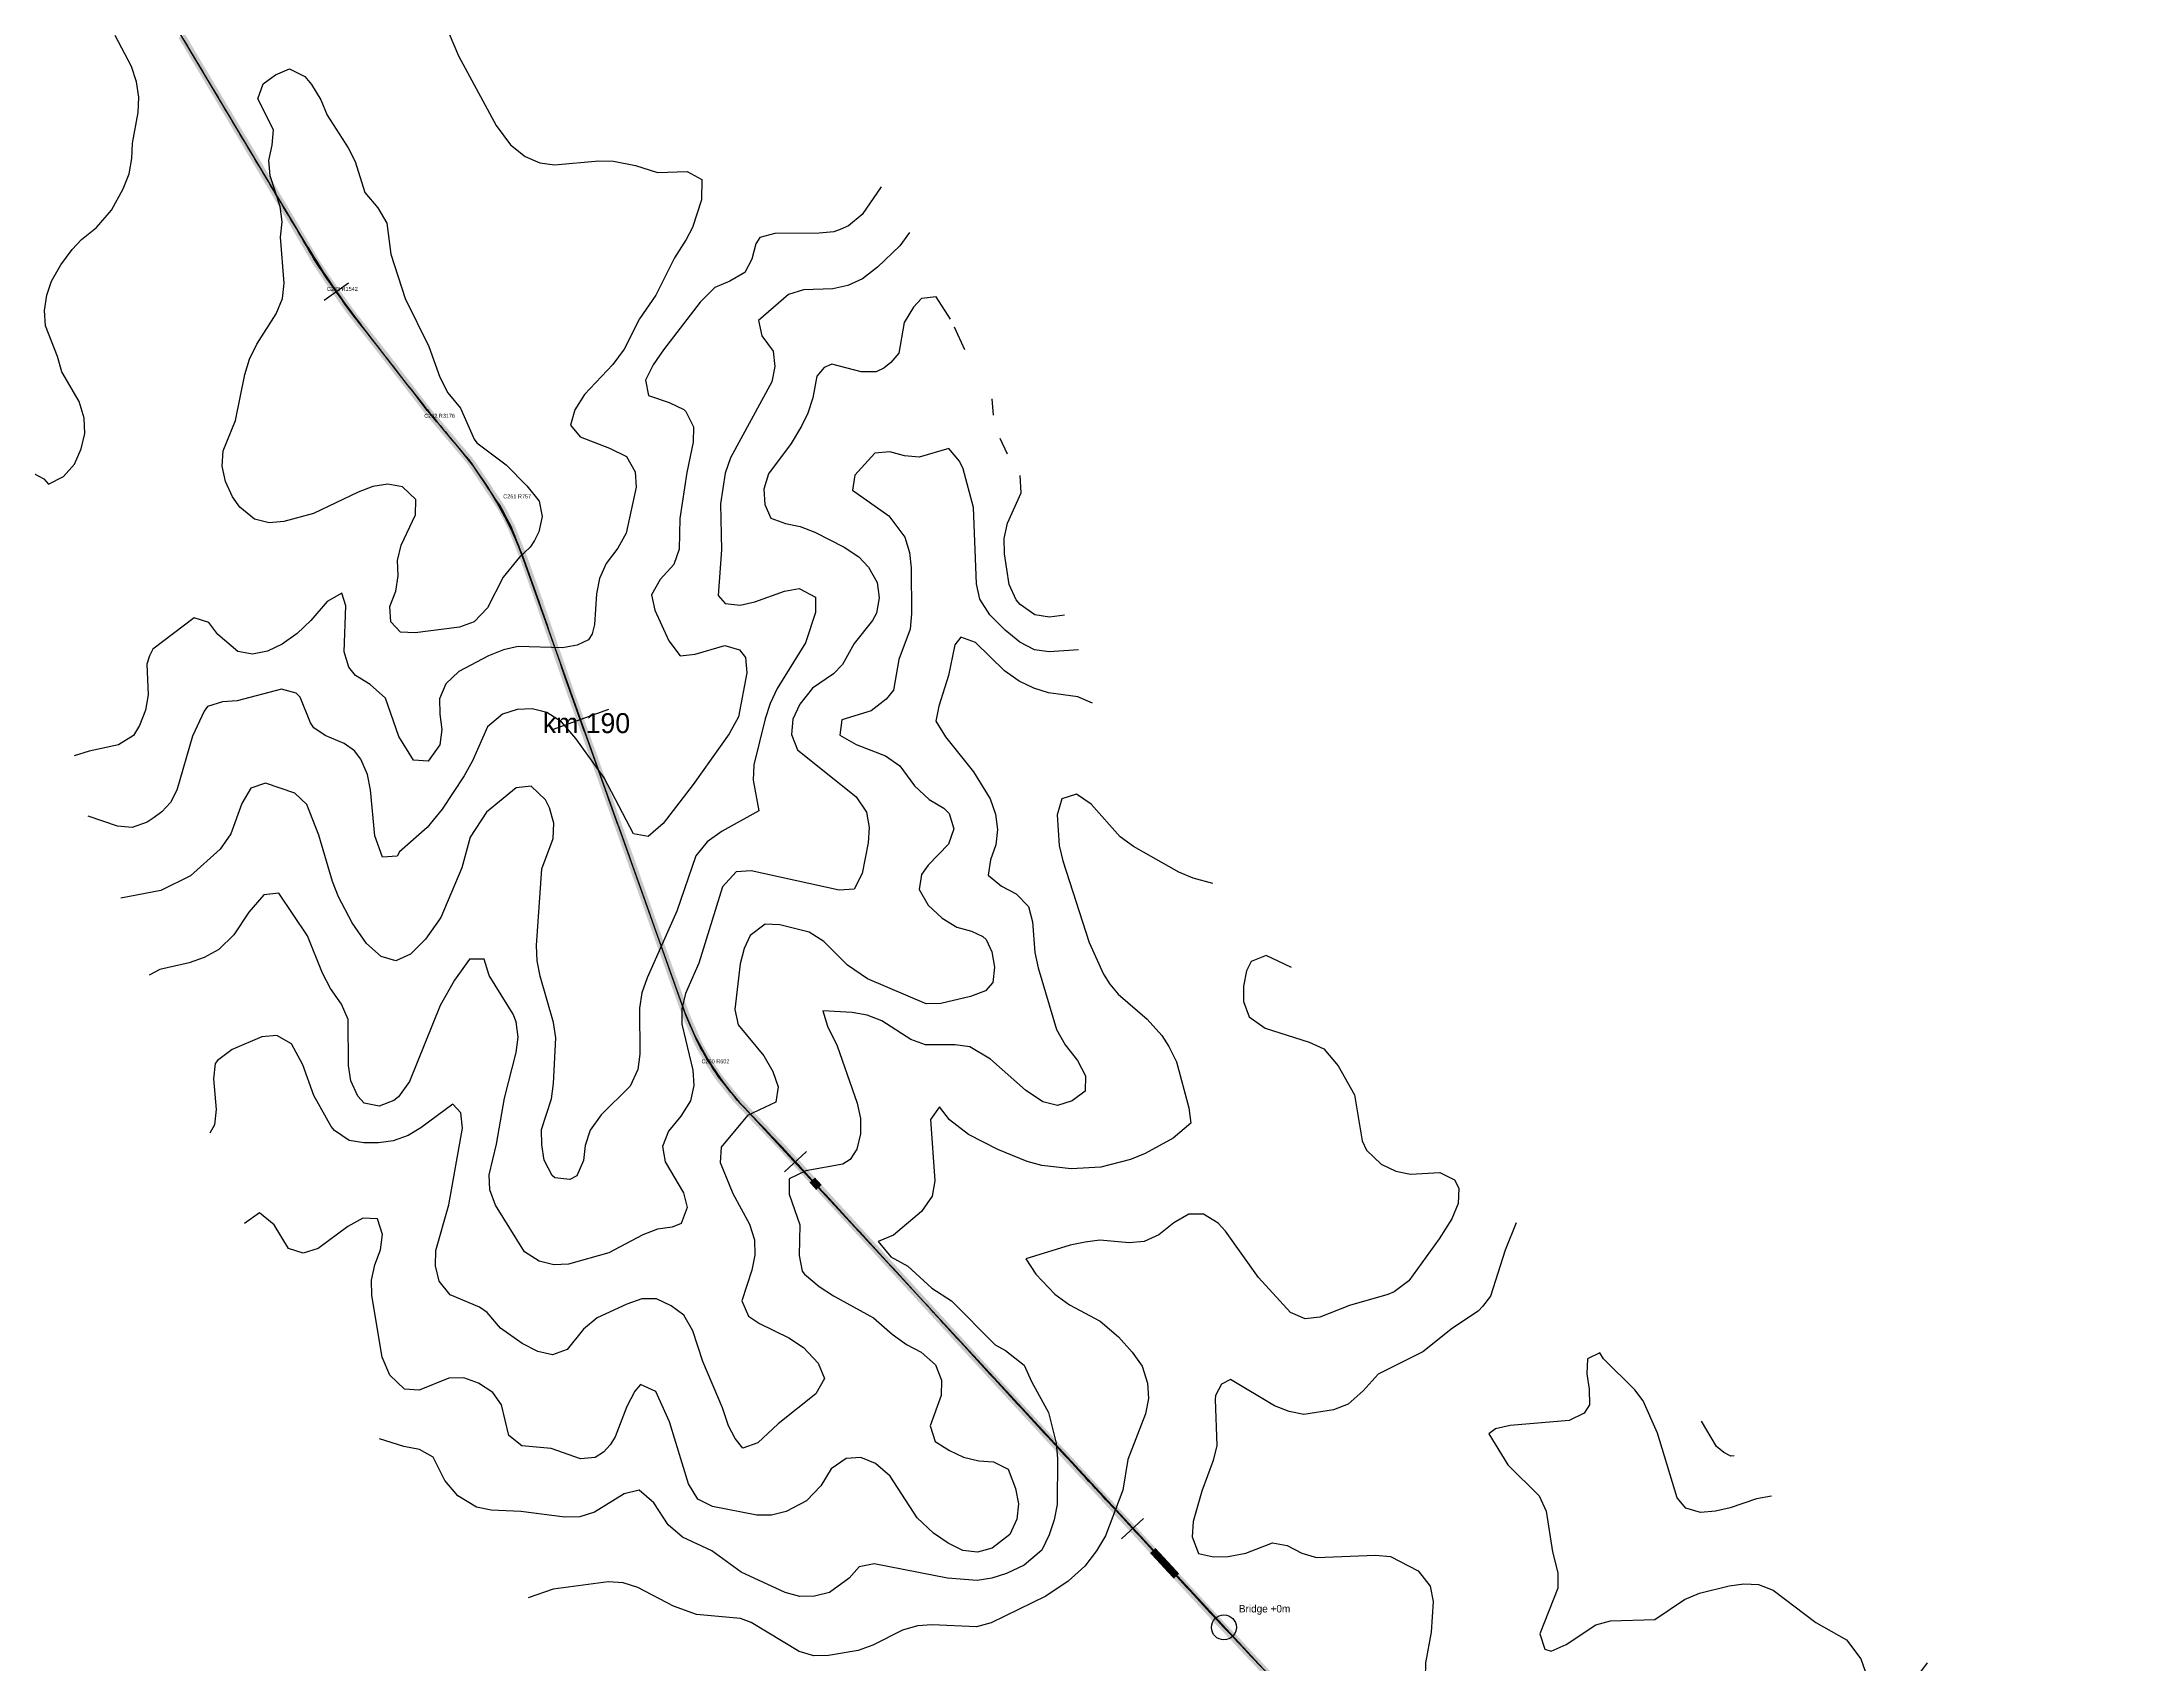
# Model space of a CAD drawing. Header units: metres. Extents: x 697254 to 930473, y 8023396 to 8227001.
# Drawn here: x 793376 to 797585, y 8126539 to 8129796 of the extents above; entities that cross this region are included whole.
import ezdxf

# ---------------------------------------------------------------- set-up
doc = ezdxf.new("R2010")
doc.units = ezdxf.units.M
for name, color, linetype in [('ALIGNMENT_FITTED', 4, 'Continuous'), ('CENTRELINE', 7, 'Continuous'), ('CHAINAGE', 7, 'Continuous'), ('CONTOUR_10M', 33, 'Continuous'), ('CONTOUR_INDEX_50M', 34, 'Continuous'), ('CURVE_LABELS', 4, 'Continuous'), ('GRADE_0-4', 3, 'Continuous'), ('GRADE_4-6', 2, 'Continuous'), ('GRADE_6-8', 30, 'Continuous'), ('PROFILE_FLAGS', 6, 'Continuous')]:
    doc.layers.add(name, color=color, linetype=linetype)

msp = doc.modelspace()

# ---------------------------------------------------------------- linework, layer by layer
at = {"layer": 'ALIGNMENT_FITTED'}
for p, q in [((793910.2, 8129383.8), (793099.8, 8130740)), ((794115.3, 8129101.3), (794016.6, 8129228.2)), ((794211.5, 8128983.3), (794196.8, 8129000.7)), ((794661.6, 8127862.6), (794346.7, 8128748.2)), ((797585.4, 8124629.9), (794786.8, 8127655.5))]:
    msp.add_line(p, q, dxfattribs=at)
for centre, radius, start, end in [((795234.2, 8130175), 1542.4, -149.1396, -142.1347), ((796622.9, 8131050.9), 3176.4, -142.1347, -139.8001), ((793633, 8128494.4), 757.5, 19.5762, 40.1999), ((795228.7, 8128064.2), 601.9, -160.4238, -137.2332)]:
    msp.add_arc(centre, radius, start, end, dxfattribs=at)
at = {"layer": 'CENTRELINE'}
msp.add_polyline3d([(795825.2, 8126532.1, 1204.1), (795818.4, 8126539.4, 1203.1), (795811.5, 8126546.7, 1202.3), (795804.7, 8126554, 1202.4), (795797.8, 8126561.3, 1202.1), (795791, 8126568.6, 1201.3), (795784.1, 8126575.9, 1200.3), (795777.3, 8126583.2, 1200), (795770.5, 8126590.5, 1199.7), (795763.6, 8126597.8, 1199.3), (795756.7, 8126605, 1199), (795749.8, 8126612.3, 1198.7), (795742.9, 8126619.5, 1198.4), (795736, 8126626.8, 1198), (795729.2, 8126634.1, 1197.7), (795722.4, 8126641.5, 1197.4), (795715.6, 8126648.8, 1198.6), (795708.8, 8126656.2, 1199.2), (795702, 8126663.5, 1199.3), (795695.3, 8126670.9, 1199.1), (795688.5, 8126678.3, 1200.3), (795681.7, 8126685.6, 1200.8), (795674.9, 8126693, 1200.5), (795668.1, 8126700.3, 1199.5), (795661.3, 8126707.7, 1200.3), (795654.5, 8126715, 1200.9), (795647.8, 8126722.4, 1201.3), (795641, 8126729.7, 1201.5), (795634.2, 8126737.1, 1202.2), (795627.4, 8126744.4, 1203), (795620.6, 8126751.8, 1203.6), (795613.8, 8126759.1, 1203.9), (795607, 8126766.5, 1204.3), (795600.2, 8126773.8, 1204.9), (795593.5, 8126781.2, 1205.4), (795586.7, 8126788.6, 1205.8), (795579.9, 8126795.9, 1206), (795573.1, 8126803.3, 1206.7), (795566.3, 8126810.6, 1207.2), (795559.5, 8126818, 1207.5), (795552.7, 8126825.3, 1207.6), (795545.9, 8126832.7, 1208.3), (795539.2, 8126840, 1209), (795532.4, 8126847.4, 1209.6), (795525.6, 8126854.7, 1209.9), (795518.8, 8126862.1, 1210.7), (795512, 8126869.4, 1211.7), (795505.2, 8126876.8, 1212.2), (795498.4, 8126884.1, 1212.3), (795491.6, 8126891.5, 1212.3), (795484.9, 8126898.9, 1213), (795478.1, 8126906.2, 1213.8), (795471.3, 8126913.6, 1214.5), (795464.5, 8126920.9, 1215.3), (795457.7, 8126928.3, 1215.9), (795450.9, 8126935.6, 1216.4), (795444.1, 8126943, 1216.8), (795437.4, 8126950.3, 1217.2), (795430.6, 8126957.7, 1218.1), (795423.8, 8126965, 1218.9), (795417, 8126972.4, 1219.5), (795410.2, 8126979.7, 1220), (795403.4, 8126987.1, 1220.4), (795396.6, 8126994.4, 1220.8), (795389.8, 8127001.8, 1221.1), (795383.1, 8127009.2, 1221.1), (795376.3, 8127016.5, 1221.4), (795369.5, 8127023.9, 1222.1), (795362.7, 8127031.2, 1222.6), (795355.9, 8127038.6, 1222.7), (795349.1, 8127045.9, 1222.6), (795342.3, 8127053.3, 1222.5), (795335.5, 8127060.6, 1222.3), (795328.8, 8127068, 1221.9), (795322, 8127075.3, 1221.3), (795315.2, 8127082.7, 1221.7), (795308.4, 8127090, 1222.5), (795301.6, 8127097.4, 1223), (795294.8, 8127104.7, 1223.4), (795288.1, 8127112.1, 1223.3), (795281.3, 8127119.5, 1223), (795274.5, 8127126.9, 1222.8), (795267.8, 8127134.3, 1222.8), (795261, 8127141.6, 1222.9), (795254.3, 8127149, 1223.2), (795247.5, 8127156.4, 1223.4), (795240.7, 8127163.8, 1223.4), (795234, 8127171.1, 1223.3), (795227.2, 8127178.5, 1223.4), (795220.5, 8127185.9, 1223.6), (795213.7, 8127193.3, 1223.5), (795206.9, 8127200.7, 1223.1), (795200.2, 8127208, 1223.6), (795193.4, 8127215.4, 1224.1), (795186.7, 8127222.8, 1224.1), (795179.9, 8127230.2, 1223.6), (795173.1, 8127237.5, 1223.2), (795166.4, 8127244.9, 1223.1), (795159.6, 8127252.3, 1222.8), (795152.9, 8127259.7, 1222.2), (795146.1, 8127267.1, 1221.4), (795139.3, 8127274.4, 1221), (795132.6, 8127281.8, 1220.9), (795125.8, 8127289.2, 1220.7), (795119.1, 8127296.6, 1220.7), (795112.3, 8127304, 1220.8), (795105.5, 8127311.3, 1220.9), (795098.8, 8127318.7, 1220.7), (795092, 8127326.1, 1220.3), (795085.3, 8127333.5, 1220.2), (795078.5, 8127340.8, 1220.2), (795071.7, 8127348.2, 1219.9), (795065, 8127355.6, 1219.2), (795058.2, 8127363, 1218.6), (795051.5, 8127370.4, 1218.5), (795044.7, 8127377.7, 1218.6), (795037.9, 8127385.1, 1218.6), (795031.2, 8127392.5, 1219.2), (795024.4, 8127399.9, 1219.7), (795017.7, 8127407.2, 1220.2), (795010.9, 8127414.6, 1220.5), (795004.1, 8127422, 1221), (794997.4, 8127429.4, 1221.8), (794990.6, 8127436.8, 1222.7), (794983.9, 8127444.1, 1223.3), (794977.1, 8127451.5, 1223.7), (794970.3, 8127458.9, 1224.2), (794963.6, 8127466.3, 1225), (794956.8, 8127473.7, 1225.6), (794950.1, 8127481, 1226), (794943.3, 8127488.4, 1226.5), (794936.5, 8127495.8, 1226.9), (794929.8, 8127503.2, 1227.3), (794923, 8127510.5, 1227.8), (794916.3, 8127517.9, 1228.3), (794909.5, 8127525.3, 1228.9), (794902.7, 8127532.7, 1229.7), (794896, 8127540.1, 1230.3), (794889.2, 8127547.4, 1231.1), (794882.5, 8127554.8, 1231.7), (794875.7, 8127562.2, 1232.4), (794868.9, 8127569.6, 1233.2), (794862.2, 8127576.9, 1234), (794855.3, 8127584.2, 1234.5), (794848.4, 8127591.5, 1234.9), (794841.5, 8127598.7, 1235.4), (794834.6, 8127605.9, 1236), (794827.7, 8127613.2, 1236.7), (794820.8, 8127620.4, 1237.1), (794813.8, 8127627.6, 1237.7), (794806.9, 8127634.9, 1238.2), (794800, 8127642.1, 1238.8), (794793.1, 8127649.4, 1239.4), (794786.2, 8127656.6, 1240.3), (794779.3, 8127663.8, 1240.9), (794772.4, 8127671.1, 1241.4), (794766, 8127678.8, 1241.9), (794759.8, 8127686.6, 1242.7), (794753.5, 8127694.4, 1243.4), (794747.3, 8127702.2, 1244), (794741.1, 8127710.1, 1244.6), (794734.8, 8127717.9, 1244.8), (794729.2, 8127726.2, 1245.2), (794723.8, 8127734.6, 1245.7), (794718.5, 8127743.1, 1246.2), (794713.1, 8127751.5, 1246.5), (794708.1, 8127760.2, 1246.6), (794703.1, 8127768.8, 1246.8), (794698.1, 8127777.5, 1247.1), (794693.5, 8127786.4, 1247.3), (794689.5, 8127795.6, 1247.4), (794685.5, 8127804.7, 1247.6), (794681.5, 8127813.9, 1248), (794677.5, 8127823.1, 1248.4), (794673.5, 8127832.2, 1248.5), (794669.6, 8127841.5, 1248.8), (794666.2, 8127850.9, 1249.1), (794662.8, 8127860.3, 1249.7), (794659.4, 8127869.7, 1250.3), (794656.1, 8127879.1, 1250.9), (794652.7, 8127888.5, 1251.7), (794649.3, 8127898, 1252.5), (794645.9, 8127907.4, 1253.1), (794642.5, 8127916.8, 1253.8), (794639.2, 8127926.2, 1254.9), (794635.8, 8127935.6, 1255.8), (794632.4, 8127945.1, 1256.7), (794629, 8127954.5, 1257.4), (794625.6, 8127963.9, 1258.1), (794622.3, 8127973.3, 1258.8), (794618.9, 8127982.8, 1259.7), (794615.6, 8127992.2, 1260.9), (794612.3, 8128001.6, 1261.9), (794608.9, 8128011, 1262.7), (794605.6, 8128020.5, 1263.3), (794602.2, 8128029.9, 1263.8), (794598.9, 8128039.3, 1264.2), (794595.5, 8128048.8, 1264.8), (794592.2, 8128058.2, 1265.3), (794588.9, 8128067.6, 1266), (794585.5, 8128077.1, 1266.6), (794582.2, 8128086.5, 1267.1), (794578.8, 8128095.9, 1267.5), (794575.5, 8128105.4, 1267.8), (794572.1, 8128114.8, 1268), (794568.8, 8128124.2, 1268.2), (794565.4, 8128133.7, 1268.3), (794562.1, 8128143.1, 1268.6), (794558.8, 8128152.5, 1268.9), (794555.4, 8128161.9, 1269.2), (794552, 8128171.4, 1269.3), (794548.6, 8128180.8, 1269.4), (794545.2, 8128190.2, 1269.4), (794541.9, 8128199.6, 1269.3), (794538.5, 8128209, 1269.2), (794535.1, 8128218.4, 1268.9), (794531.7, 8128227.9, 1268.7), (794528.3, 8128237.3, 1268.7), (794524.9, 8128246.7, 1268.6), (794521.6, 8128256.1, 1268.4), (794518.2, 8128265.5, 1268.6), (794514.8, 8128275, 1268.6), (794511.4, 8128284.4, 1268.5), (794508, 8128293.8, 1268.4), (794504.7, 8128303.2, 1268.5), (794501.3, 8128312.6, 1268.8), (794497.9, 8128322, 1269.2), (794494.5, 8128331.5, 1269.7), (794491.1, 8128340.9, 1270.2), (794487.8, 8128350.3, 1270.8), (794484.4, 8128359.7, 1270.9), (794481, 8128369.1, 1270.9), (794477.6, 8128378.6, 1270.6), (794474.2, 8128388, 1271), (794470.9, 8128397.4, 1271.6), (794467.5, 8128406.8, 1272.1), (794464.1, 8128416.2, 1272.3), (794460.7, 8128425.7, 1272.1), (794457.3, 8128435.1, 1272), (794454, 8128444.5, 1271.9), (794450.6, 8128453.9, 1272.1), (794447.2, 8128463.3, 1272.6), (794443.8, 8128472.7, 1273.2), (794440.4, 8128482.2, 1273.5), (794437.1, 8128491.6, 1273.9), (794433.7, 8128501, 1274.4), (794430.4, 8128510.4, 1275), (794427.1, 8128519.9, 1275.6), (794423.9, 8128529.4, 1276.2), (794420.6, 8128538.8, 1276.8), (794417.3, 8128548.3, 1277.8), (794414.1, 8128557.8, 1278.6), (794410.8, 8128567.2, 1279.4), (794407.6, 8128576.7, 1280), (794404.3, 8128586.1, 1280.5), (794401, 8128595.6, 1280.9), (794397.8, 8128605.1, 1281.6), (794394.5, 8128614.5, 1282.4), (794391.3, 8128624, 1283.3), (794388, 8128633.4, 1283.7), (794384.7, 8128642.9, 1284), (794381.5, 8128652.4, 1284.2), (794378.2, 8128661.8, 1284.6), (794375, 8128671.3, 1285), (794371.7, 8128680.7, 1285.5), (794368.4, 8128690.2, 1286), (794365, 8128699.6, 1286.3), (794361.6, 8128709, 1286.8), (794358.3, 8128718.5, 1287.2), (794354.9, 8128727.9, 1287.8), (794351.6, 8128737.3, 1288.4), (794348.2, 8128746.7, 1288.9), (794344.9, 8128756.2, 1289.4), (794341.3, 8128765.5, 1290), (794337.6, 8128774.8, 1290.7), (794333.9, 8128784.1, 1291.2), (794330.1, 8128793.4, 1291.2), (794326.4, 8128802.7, 1291.3), (794322.7, 8128812, 1291.4), (794319, 8128821.3, 1291.5), (794314.4, 8128830.2, 1291.6), (794309.9, 8128839.1, 1291.5), (794305.3, 8128848, 1291.6), (794300.8, 8128856.9, 1292), (794295.5, 8128865.4, 1292.2), (794289.9, 8128873.7, 1292.4), (794284.4, 8128882, 1292.2), (794278.8, 8128890.3, 1291.8), (794273.3, 8128898.7, 1291.7), (794267.7, 8128907, 1292), (794262.2, 8128915.3, 1292.3), (794256.6, 8128923.7, 1292), (794251.1, 8128932, 1291.4), (794245.5, 8128940.3, 1290.7), (794240, 8128948.6, 1290.7), (794234, 8128956.7, 1290.8), (794227.6, 8128964.3, 1291.1), (794221.1, 8128972, 1291.5), (794214.7, 8128979.6, 1291.7), (794208.2, 8128987.2, 1291.9), (794201.7, 8128994.9, 1292.1), (794195.3, 8129002.5, 1292.2), (794188.8, 8129010.2, 1292), (794182.4, 8129017.8, 1291.6), (794175.9, 8129025.5, 1291.5), (794169.4, 8129033.1, 1291.6), (794163, 8129040.7, 1291.6), (794156.5, 8129048.4, 1291.4), (794150.1, 8129056.1, 1291.3), (794144, 8129064, 1291.2), (794137.9, 8129071.9, 1291.3), (794131.8, 8129079.8, 1291.3), (794125.6, 8129087.7, 1291.5), (794119.5, 8129095.7, 1291.5), (794113.4, 8129103.6, 1291.6), (794107.3, 8129111.5, 1291.6), (794101.2, 8129119.4, 1291.6), (794095, 8129127.3, 1291.9), (794088.9, 8129135.2, 1292.1), (794082.8, 8129143.2, 1292.1), (794076.7, 8129151.1, 1291.6), (794070.6, 8129159, 1291.8), (794064.5, 8129166.9, 1292.4), (794058.3, 8129174.8, 1292.6), (794052.1, 8129182.7, 1292.4), (794045.9, 8129190.6, 1292.3), (794039.7, 8129198.4, 1292.8), (794033.5, 8129206.3, 1293), (794027.3, 8129214.1, 1293), (794021.1, 8129222, 1292.9), (794014.9, 8129229.8, 1292.9), (794008.7, 8129237.7, 1292.9), (794002.5, 8129245.5, 1292.7), (793996.3, 8129253.4, 1292.3), (793990.4, 8129261.5, 1292), (793984.7, 8129269.6, 1291.7), (793978.9, 8129277.8, 1291.7), (793973.1, 8129286, 1291.9), (793967.3, 8129294.1, 1292), (793961.5, 8129302.3, 1292.1), (793955.8, 8129310.5, 1292.2), (793950, 8129318.6, 1292.8), (793944.4, 8129327, 1293), (793938.9, 8129335.3, 1293), (793933.3, 8129343.6, 1292.6), (793927.8, 8129352, 1292.3), (793922.6, 8129360.5, 1292.1), (793917.6, 8129369.2, 1291.8), (793912.5, 8129377.8, 1291.4), (793907.4, 8129386.4, 1291), (793902.4, 8129395, 1290.7), (793897.3, 8129403.7, 1290.5), (793892.2, 8129412.3, 1290.6), (793887.2, 8129420.9, 1290.4), (793882.1, 8129429.6, 1290.2), (793877, 8129438.2, 1290), (793871.9, 8129446.8, 1290), (793866.8, 8129455.4, 1290), (793861.7, 8129464, 1290), (793856.6, 8129472.6, 1290), (793851.4, 8129481.2, 1290), (793846.3, 8129489.8, 1290), (793841.2, 8129498.4, 1289.9), (793836.1, 8129507, 1289.9), (793831, 8129515.6, 1289.9), (793825.8, 8129524.2, 1289.7), (793820.7, 8129532.8, 1289.6), (793815.6, 8129541.4, 1289.7), (793810.5, 8129550, 1290), (793805.4, 8129558.6, 1290), (793800.3, 8129567.2, 1289.1), (793795.1, 8129575.8, 1288.3), (793790, 8129584.4, 1287.8), (793784.9, 8129593, 1287.4), (793779.8, 8129601.6, 1287.2), (793774.7, 8129610.2, 1287), (793769.5, 8129618.8, 1286.8), (793764.4, 8129627.4, 1286.8), (793759.3, 8129636, 1286.9), (793754.2, 8129644.6, 1287.1), (793749.1, 8129653.2, 1287.2), (793743.9, 8129661.7, 1287.2), (793738.8, 8129670.3, 1287.1), (793733.7, 8129678.9, 1286.9), (793728.6, 8129687.5, 1286.8), (793723.5, 8129696.1, 1286.9), (793718.3, 8129704.7, 1286.8), (793713.2, 8129713.3, 1286.6), (793708.1, 8129721.9, 1285.8), (793703, 8129730.5, 1285), (793697.9, 8129739.1, 1284.2), (793692.7, 8129747.7, 1283.9), (793687.6, 8129756.3, 1283.9), (793682.5, 8129764.9, 1283.9), (793677.4, 8129773.5, 1283.8), (793672.3, 8129782.1, 1283.8), (793667.2, 8129790.7, 1283.8), (793662, 8129799.3, 1283.6)], dxfattribs=at)
at = {"layer": 'CHAINAGE'}
for p, q in [((793991.8, 8129311.5), (793942.8, 8129276.8)), ((794513.8, 8128455.3), (794400.9, 8128414.8)), ((794911.3, 8127567.7), (794867.1, 8127527.2)), ((795588.4, 8126831), (795544.3, 8126790.3))]:
    msp.add_line(p, q, dxfattribs=at)
at = {"layer": 'CONTOUR_10M'}
for points, elevation in [([(794173.3, 8129860.9), (794212.9, 8129768), (794288.1, 8129628), (794317.2, 8129589.2), (794346.5, 8129565.8), (794375.9, 8129552.9), (794405.5, 8129548.9), (794494.5, 8129557.3), (794524.1, 8129556.3), (794567.9, 8129547.7), (794612.6, 8129533.9), (794671.9, 8129535.7), (794701.2, 8129519.4), (794700.7, 8129479), (794682.6, 8129423), (794669.9, 8129399.3), (794646.7, 8129362), (794609.1, 8129287.5), (794576, 8129239.9), (794545.2, 8129178.8), (794522.7, 8129148.4), (794465.8, 8129087.7), (794446.4, 8129057.2), (794437.8, 8129026.5), (794457, 8129002.6), (794516, 8128980), (794549.8, 8128963.4), (794567.8, 8128932.4), (794569.3, 8128901.6), (794549.7, 8128809.6), (794532.8, 8128779.1), (794509.4, 8128748.6), (794495.9, 8128718.1), (794489.7, 8128687.4), (794486.1, 8128625.9), (794481.1, 8128607.6), (794473.9, 8128595.3), (794451.2, 8128584.7), (794421.5, 8128579.4), (794332.7, 8128581.7), (794303, 8128575.4), (794273.2, 8128563.3), (794213.5, 8128531.5), (794187.3, 8128507), (794174.6, 8128476.5), (794175, 8128445.7), (794179.6, 8128414.9), (794175.1, 8128384.2), (794151.7, 8128351.5), (794122.2, 8128353.8), (794093.2, 8128401.1), (794066.2, 8128478), (794035.4, 8128505.7), (794006.1, 8128523.8), (793992.4, 8128540.5), (793983.4, 8128571.4), (793986.8, 8128663.7), (793978.8, 8128689.2), (793948.9, 8128672.2), (793916.5, 8128633.9), (793888.8, 8128608.3), (793858.9, 8128586.8), (793829.1, 8128572.6), (793799.4, 8128566.4), (793769.8, 8128571.9), (793729.4, 8128605.8), (793711.4, 8128630.4), (793681.9, 8128639.5), (793599.1, 8128576.8), (793592, 8128563.1), (793586.9, 8128546.2), (793589.5, 8128484.7), (793584.1, 8128454), (793572.5, 8128423.4), (793560.1, 8128403), (793530.3, 8128384.2), (793470.9, 8128372), (793441.1, 8128362.6)], 1280), ([(793360.2, 8128929.6), (793380, 8128918.3), (793389.5, 8128908.1), (793419.3, 8128923.1), (793441.7, 8128948.2), (793455.3, 8128978.8), (793462.2, 8129009.4), (793461.2, 8129040.2), (793451.1, 8129073.6), (793416.3, 8129133.1), (793407.6, 8129164), (793383.4, 8129225.9), (793381.7, 8129256.7), (793386.2, 8129287.4), (793395.2, 8129315.8), (793414.5, 8129348.5), (793437.1, 8129379), (793455.6, 8129398.9), (793485.6, 8129422.9), (793515.7, 8129457.9), (793539.7, 8129500.6), (793551.5, 8129531.2), (793557, 8129561.9), (793558.1, 8129592.6), (793569.8, 8129654), (793570.7, 8129684.7), (793566.3, 8129715.6), (793556.4, 8129746.5), (793523.1, 8129808.5)], 1280), ([(793873.6, 8129742), (793904.5, 8129726.1), (793917.8, 8129710.6), (793936.3, 8129679.6), (793948.8, 8129648.7), (793991.3, 8129583.2), (794005, 8129555.6), (794024.8, 8129493.8), (794051, 8129462.7), (794068.6, 8129431.7), (794077.2, 8129369.5), (794105.5, 8129280.4), (794153, 8129184.4), (794175.6, 8129122.5), (794191.7, 8129091.5), (794216.7, 8129060.4), (794244.5, 8128998.5), (794249.6, 8128990.9), (794308.2, 8128946.5), (794349.9, 8128904.7), (794374.8, 8128873.6), (794380.8, 8128842.7), (794374.4, 8128812.1), (794365.3, 8128794.9), (794356.6, 8128781.6), (794335.2, 8128761.4), (794302.3, 8128720.8), (794271.3, 8128659.7), (794244.5, 8128631.4), (794214.8, 8128620.9), (794125.7, 8128609.4), (794096.1, 8128610.9), (794076.7, 8128631.7), (794075.1, 8128662.4), (794087, 8128693), (794091.6, 8128723.7), (794090.5, 8128754.5), (794097.8, 8128785.2), (794126.7, 8128846.3), (794127.2, 8128877.1), (794100.2, 8128902.3), (794070.7, 8128907.8), (794041, 8128902.9), (794011.2, 8128891.8), (793921.8, 8128848.9), (793862.3, 8128832.8), (793832.7, 8128830.3), (793803.2, 8128837.7), (793773.9, 8128861.9), (793759, 8128882.2), (793744.8, 8128913.2), (793738, 8128944), (793740.2, 8128974.8), (793765.1, 8129036), (793783.9, 8129128), (793793.4, 8129158.6), (793808.1, 8129189.2), (793846.6, 8129250.2), (793859.4, 8129280.8), (793863, 8129311.5), (793855.4, 8129403.9), (793859, 8129434.6), (793854.4, 8129465.4), (793834.6, 8129527.2), (793832, 8129558), (793838.9, 8129588.7), (793841.1, 8129619.4), (793809.9, 8129681.4), (793820.6, 8129712), (793845.3, 8129729.9), (793873.6, 8129742)], 1290), ([(795061.2, 8129505), (795023.1, 8129449), (794996.1, 8129426.7), (794979.4, 8129418.9), (794966.3, 8129414.6), (794936.7, 8129411.7), (794847.8, 8129411.3), (794818.1, 8129403), (794809.9, 8129390.5), (794801.6, 8129359.8), (794787.5, 8129333.2), (794757.6, 8129315.8), (794727.8, 8129303), (794697.8, 8129273.3), (794624.2, 8129177.7), (794603.9, 8129147.3), (794588.5, 8129116.7), (794594.5, 8129085.9), (794635.7, 8129071.6), (794665.1, 8129057.5), (794669.4, 8129054), (794684.4, 8129023.1), (794684, 8128992.3), (794671, 8128931), (794657.3, 8128838.9), (794656.2, 8128777.3), (794645.4, 8128746.7), (794617.7, 8128716.4), (794600.2, 8128685.8), (794607.3, 8128655), (794635.3, 8128593), (794658.2, 8128563.2), (794687.9, 8128566.6), (794747.3, 8128584), (794776.8, 8128574.9), (794789.2, 8128560.1), (794791.9, 8128529.3), (794774.9, 8128440.6), (794756.3, 8128406.8), (794684.2, 8128305), (794623.8, 8128226.3), (794593.9, 8128200.2), (794564.3, 8128205.7), (794505.4, 8128318), (794448.5, 8128396.9), (794419.4, 8128430.5), (794390, 8128449.3), (794360.5, 8128456.4), (794330.9, 8128455.7), (794301.2, 8128446.2), (794271.2, 8128420.3), (794240.8, 8128352.5), (794223.9, 8128321.9), (794180, 8128255.5), (794149.9, 8128218.4), (794094.4, 8128169.9), (794089.8, 8128161), (794060.2, 8128158.8), (794044.9, 8128201.4), (794036, 8128293.8), (794030.3, 8128324.7), (794016.4, 8128355.6), (794004, 8128372.6), (793983.2, 8128386.8), (793945.2, 8128403), (793922.5, 8128418.5), (793915.9, 8128428.3), (793894.9, 8128480.4), (793887.1, 8128488.1), (793857.6, 8128495.9), (793768.4, 8128473), (793738.8, 8128470.9), (793709, 8128461.1), (793702.1, 8128452.3), (793678.6, 8128401.6), (793647.5, 8128293.7), (793634.7, 8128268.7), (793617.2, 8128249.7), (793601.8, 8128238.4), (793587.3, 8128229.4), (793557.6, 8128218.5), (793528, 8128221.4), (793469, 8128240.9)], 1270), ([(795118.2, 8129412.9), (795099.3, 8129386.4), (795054.2, 8129343.4), (795024.2, 8129320.4), (794994.4, 8129307.1), (794964.7, 8129299.9), (794905.5, 8129297.8), (794875.7, 8129288.8), (794815.2, 8129236.6), (794821.8, 8129205.7), (794844.4, 8129174.6), (794847.7, 8129143.8), (794841.9, 8129113.2), (794759.1, 8128960.5), (794748.4, 8128929.9), (794738.8, 8128868.5), (794741.1, 8128776.2), (794734.5, 8128684), (794748.5, 8128668.4), (794778.1, 8128665.2), (794807.8, 8128671.5), (794867.3, 8128693), (794897, 8128698.5), (794929.7, 8128681.2), (794929.6, 8128650.4), (794909.4, 8128589.2), (794852.7, 8128497.7), (794838.5, 8128467.1), (794828.9, 8128436.5), (794806.1, 8128344.5), (794804.2, 8128313.8), (794815.8, 8128252.1), (794742.1, 8128211.2), (794712.2, 8128189.5), (794689.1, 8128161.6), (794651, 8128050.6), (794591.4, 8127916.8), (794581, 8127886.2), (794575.9, 8127855.5), (794577.2, 8127763.2), (794573.1, 8127732.5), (794557.2, 8127698.9), (794499, 8127641.3), (794477.5, 8127610.8), (794467, 8127580.2), (794463.7, 8127549.5), (794450.1, 8127518.9), (794436.1, 8127511.6), (794406.5, 8127515), (794401.1, 8127519.6), (794384.6, 8127550.6), (794380.2, 8127581.4), (794379.3, 8127612.2), (794399.5, 8127673.4), (794403.8, 8127704.1), (794408.5, 8127796.3), (794403.7, 8127827.2), (794376.5, 8127919.9), (794370.9, 8127950.7), (794369.5, 8127981.5), (794380.3, 8128135.2), (794403.2, 8128196.4), (794404.4, 8128227.1), (794395.5, 8128258), (794387.6, 8128273.8), (794358.4, 8128301.6), (794328.7, 8128297.8), (794268.8, 8128249.1), (794236, 8128198.7), (794219.2, 8128137.4), (794177, 8128037.5), (794146.7, 8127994.2), (794116.7, 8127964.4), (794086.9, 8127950.4), (794057.4, 8127959.6), (794028.1, 8127985.3), (793999.1, 8128027.3), (793971.9, 8128079.4), (793959.6, 8128110.3), (793932.6, 8128203), (793908.3, 8128264.8), (793884.3, 8128287.1), (793825.4, 8128307.7), (793795.6, 8128297.6), (793777.4, 8128266.7), (793755.6, 8128205.4), (793734.3, 8128175), (793674.7, 8128121.2), (793615, 8128091.9), (793534.6, 8128076.5)], 1260), ([(795458, 8128575.4), (795398.7, 8128571.3), (795369.2, 8128575.2), (795339.8, 8128590.7), (795310.5, 8128614.8), (795279.9, 8128645.5), (795259.4, 8128676.6), (795252.8, 8128707.4), (795247, 8128861.3), (795226.2, 8128938.6), (795218.6, 8128954), (795197.2, 8128979.7), (795137.7, 8128962.1), (795108.1, 8128964.8), (795078.6, 8128972.8), (795048.9, 8128970), (795008.8, 8128926.2), (795003.8, 8128895.5), (795076.8, 8128844.3), (795108.9, 8128801.7), (795118.2, 8128770.9), (795121.5, 8128740), (795122.1, 8128647.7), (795119.9, 8128617), (795096.8, 8128555.8), (795086.2, 8128494.4), (795071.6, 8128476.2), (795041.7, 8128452.8), (794982.4, 8128434.3), (794978.2, 8128403.6), (795011.1, 8128385.4), (795070, 8128362.5), (795099.3, 8128342.2), (795128.4, 8128302), (795157.6, 8128274.8), (795187, 8128257.4), (795197.9, 8128246.7), (795207.3, 8128215.8), (795196.8, 8128185.2), (795155.8, 8128143), (795142.6, 8128124.4), (795137.7, 8128093.7), (795155.6, 8128062.7), (795183.9, 8128036.5), (795213.2, 8128018.6), (795242.7, 8128010.5), (795265.6, 8127999.6), (795272.1, 8127993.4), (795283.4, 8127968.6), (795289.2, 8127937.8), (795285.9, 8127907.1), (795270.7, 8127890.2), (795240.9, 8127878.8), (795181.5, 8127865.2), (795151.8, 8127864.7), (795034.1, 8127914.3), (794993.8, 8127941.9), (794946.3, 8127989.8), (794916.9, 8128008), (794857.9, 8128023.3), (794828.3, 8128024.5), (794798.4, 8128001.6), (794786.1, 8127975.6), (794778.1, 8127945), (794767.5, 8127852.8), (794774.3, 8127822), (794826.2, 8127759.7), (794844, 8127728.7), (794854.9, 8127697.8), (794850, 8127667.1), (794793.3, 8127640.4), (794740.5, 8127576.3), (794738.5, 8127545.6), (794763.9, 8127483.7), (794796.8, 8127421.7), (794807.4, 8127390.8), (794808.1, 8127360), (794801.7, 8127329.3), (794781.6, 8127268.1), (794795.3, 8127237.1), (794817, 8127222.3), (794875.9, 8127193.4), (794905.6, 8127174.1), (794935.2, 8127142.9), (794947.6, 8127111.9), (794930.6, 8127081.4), (794854.6, 8127021), (794813.7, 8126982.8), (794783.9, 8126972.4), (794768.2, 8126991.4), (794754.9, 8127016.9), (794742.7, 8127053.3), (794703.1, 8127146.1), (794683.3, 8127208), (794665, 8127239), (794639.8, 8127257.8), (794610.4, 8127271.7), (794580.8, 8127272.2), (794551, 8127261.2), (794491.4, 8127233.7), (794464, 8127211), (794431.3, 8127170.6), (794401.5, 8127159.6), (794372, 8127166.5), (794340.8, 8127182), (794297.1, 8127213.4), (794270.3, 8127244.5), (794254.8, 8127255), (794195.9, 8127280.2), (794174, 8127307.4), (794166.4, 8127338.3), (794167, 8127369), (794193.4, 8127461), (794221, 8127614.4), (794217.5, 8127645.2), (794201.3, 8127663.2), (794137.2, 8127615.6), (794111.6, 8127600.1), (794081.8, 8127589.3), (794052.1, 8127585.1), (794022.5, 8127585), (793993, 8127590.2), (793963.6, 8127609.7), (793956.9, 8127618.1), (793922.3, 8127680.1), (793900.3, 8127741.9), (793877.2, 8127783.8), (793847.9, 8127801), (793818.2, 8127798), (793758.6, 8127772.6), (793728.7, 8127750.8), (793724.2, 8127744.4), (793720.6, 8127713.7), (793726.5, 8127652.1), (793722.9, 8127621.4), (793713.4, 8127604.5)], 1240), ([(795486.1, 8128468.2), (795456.7, 8128480.9), (795397.6, 8128489), (795368.1, 8128498.2), (795338.7, 8128512.2), (795309.3, 8128533.3), (795250.9, 8128589.7), (795221.4, 8128600.4), (795209.6, 8128585), (795197, 8128523.6), (795177.4, 8128462.4), (795171.1, 8128431.7), (795190.7, 8128400.6), (795247.2, 8128329.9), (795280.6, 8128276.3), (795291.3, 8128245.4), (795295.4, 8128214.6), (795291.6, 8128183.9), (795280.9, 8128153.3), (795276.5, 8128122.6), (795303.3, 8128100.9), (795332.7, 8128085.5), (795357.5, 8128059.9), (795365.7, 8128029), (795370.2, 8127967.4), (795376.9, 8127936.5), (795413.5, 8127813), (795430.8, 8127782), (795455.5, 8127750.9), (795472.1, 8127719.9), (795470.9, 8127689.1), (795445.3, 8127669.6), (795415.5, 8127660.3), (795386, 8127667.7), (795351.4, 8127690.8), (795281.2, 8127753.3), (795239.5, 8127778.2), (795209.9, 8127782.2), (795150.7, 8127782.1), (795121.2, 8127792.5), (795062.5, 8127830), (795033.1, 8127841.3), (795003.5, 8127846.9), (794944.3, 8127850.4), (794953.6, 8127819.4), (794973, 8127779.9), (795013.6, 8127664.8), (795019.9, 8127633.9), (795019.9, 8127603.2), (795012.6, 8127572.5), (794999.4, 8127551.8), (794984.4, 8127542.1), (794910.2, 8127529.2), (794876.8, 8127512.9), (794876.9, 8127482.1), (794898, 8127420.3), (794896.6, 8127358.8), (794902.7, 8127327.9), (794907.3, 8127321.7), (794937.3, 8127296.7), (794965.9, 8127278.1), (795046.4, 8127233.6), (795083.3, 8127200.8), (795112.6, 8127180.2), (795142, 8127164.8), (795170.8, 8127139.6), (795182.8, 8127108.6), (795182.2, 8127077.9), (795160.1, 8127016.7), (795169.8, 8126985.7), (795198.4, 8126967.2), (795226.7, 8126954.2), (795257.4, 8126946.9), (795287, 8126944.9), (795316.4, 8126930), (795331, 8126891.2), (795337.1, 8126860.3), (795334, 8126829.6), (795319.8, 8126799), (795284.5, 8126771.5), (795254.8, 8126763.4), (795225.2, 8126766.7), (795195.8, 8126781.4), (795166.4, 8126801.2), (795133.6, 8126832.4), (795079.3, 8126916.1), (795050, 8126941.4), (795020.6, 8126953.5), (794990.9, 8126951.3), (794961, 8126930.7), (794940.1, 8126896.7), (794911.6, 8126866.3), (794871, 8126845.1), (794841.2, 8126837.6), (794811.6, 8126837.3), (794723, 8126855.3), (794693.6, 8126869.7), (794674.3, 8126900.4), (794636.6, 8127025.1), (794609.1, 8127085.9), (794578.4, 8127100.2), (794566.7, 8127086.5), (794550.5, 8127056), (794527.1, 8126994.8), (794517.5, 8126978.6), (794503.7, 8126964.4), (794487.5, 8126953.4), (794457.8, 8126950.7), (794398.9, 8126971.5), (794339.8, 8126977), (794313.9, 8126997.8), (794299, 8127059.5), (794282, 8127084.1), (794252.7, 8127103), (794223.2, 8127113.4), (794193.6, 8127112.7), (794134, 8127088.7), (794104.4, 8127090.8), (794075.2, 8127118.8), (794059.7, 8127155.2), (794038.8, 8127278.5), (794038.1, 8127309.3), (794044.8, 8127340), (794056.3, 8127370.6), (794060.5, 8127401.3), (794050, 8127432.6), (794020.4, 8127434.1), (793990.6, 8127417.3), (793930.7, 8127373.3), (793901, 8127363.4), (793871.5, 8127372.9), (793842.5, 8127420.8), (793813.3, 8127444.9), (793783.3, 8127423.1)], 1230), ([(795727.8, 8128106), (795688.1, 8128116.8), (795659, 8128128.5), (795568.3, 8128180), (795541.6, 8128200), (795483.3, 8128265.2), (795453.9, 8128285.2), (795424.2, 8128276), (795415.1, 8128243.7), (795419, 8128182.1), (795426.5, 8128151.2), (795479.4, 8127987.8), (795508.1, 8127923.7), (795520.7, 8127903.8), (795537.1, 8127883.7), (795595.6, 8127833.9), (795624.8, 8127800.6), (795638.9, 8127779), (795654.4, 8127748), (795679.3, 8127655.4), (795683.1, 8127624.6), (795647.8, 8127594.3), (795591.8, 8127563.7), (795562.1, 8127551.5), (795502.6, 8127536.6), (795443.3, 8127532.9), (795384.2, 8127540), (795354.7, 8127547.6), (795295.8, 8127572.2), (795237, 8127602.1), (795198.7, 8127631.4), (795178.5, 8127657.6), (795160.8, 8127631.9), (795169.4, 8127508.8), (795164.2, 8127478.1), (795142.3, 8127447.6), (795086.1, 8127399.6), (795055.7, 8127387.3), (795080.7, 8127356.2), (795114.8, 8127337.9), (795163.5, 8127293.5), (795202.7, 8127268), (795290.3, 8127179.6), (795310.9, 8127168.4), (795348.9, 8127139), (795363.4, 8127106.1), (795397.5, 8127044.1), (795413, 8126982.3), (795415.9, 8126951.5), (795414.8, 8126859.2), (795409.2, 8126828.5), (795399.1, 8126797.9), (795383.8, 8126767.4), (795348.6, 8126737.1), (795313.4, 8126720.2), (795283.7, 8126710.9), (795254, 8126706.6), (795194.8, 8126711.2), (795047.2, 8126740), (795017.5, 8126734.1), (794997.2, 8126711.3), (794957.5, 8126682.1), (794927.8, 8126675), (794898.2, 8126674.4), (794868.7, 8126682.4), (794780.4, 8126723.5), (794721.8, 8126766.3), (794662.9, 8126793.3), (794633.7, 8126818.4), (794604.7, 8126862.2), (794575.4, 8126887.8), (794545.7, 8126880.3), (794486, 8126843.6), (794456.2, 8126834.2), (794426.6, 8126833.9), (794337.9, 8126844.8), (794278.7, 8126847.8), (794249.2, 8126853.7), (794211.6, 8126876.2), (794185.5, 8126907.3), (794161.7, 8126954.3), (794134.2, 8126969.5), (794102.8, 8126975.2), (794054.1, 8126990.7)], 1220), ([(795885.7, 8127937.3), (795834.4, 8127961.2), (795804.6, 8127949.7), (795794.9, 8127930.7), (795788.8, 8127900), (795789.2, 8127869.2), (795800.2, 8127838.3), (795832.3, 8127815.5), (795920.8, 8127787.2), (795950.2, 8127774.2), (795979.3, 8127739.6), (796011.9, 8127681.5), (796027.3, 8127589), (796036.2, 8127570.8), (796065.4, 8127542.6), (796094.8, 8127528.3), (796124.3, 8127522.6), (796183.6, 8127525.4), (796213, 8127511.2), (796221.2, 8127493.9), (796220.2, 8127463.2), (796207.2, 8127432.6), (796181.7, 8127392.4), (796121.3, 8127308.1), (796091.4, 8127285.9), (796078.9, 8127280.6), (796002.1, 8127258.4), (795942.6, 8127234.9), (795912.9, 8127231.6), (795883.5, 8127244.6), (795818.9, 8127315), (795752.7, 8127408.2), (795737.9, 8127423.8), (795708.6, 8127442), (795679, 8127441.9), (795649.1, 8127424.4), (795619.2, 8127400.8), (795589.3, 8127386.9), (795559.7, 8127384.3), (795500.5, 8127389.5), (795470.9, 8127386.1), (795441.2, 8127380.1), (795352.2, 8127352.4), (795372.2, 8127321.3), (795410.2, 8127281.1), (795439.5, 8127259.9), (795501.2, 8127227.2), (795538.1, 8127195.9), (795565.8, 8127164.8), (795585.8, 8127136.7), (795596.6, 8127102.8), (795598.6, 8127072), (795592.4, 8127041.3), (795556.9, 8126949.5), (795546.6, 8126888.1), (795512.2, 8126796.3), (795494, 8126765.8), (795470.7, 8126735.4), (795437.1, 8126705.1), (795392.2, 8126675), (795282.4, 8126621.6), (795252.7, 8126613.6), (795163.9, 8126617.1), (795134.2, 8126615.1), (795104.5, 8126607), (795044.9, 8126576.3), (795015.1, 8126566.2), (794955.7, 8126555.7), (794926.1, 8126555), (794896.6, 8126563.9), (794800.6, 8126621.8), (794779.1, 8126630), (794690.4, 8126637.9), (794644.6, 8126654.7), (794572.7, 8126692.7), (794543.2, 8126701.5), (794513.6, 8126704), (794402.7, 8126688.9), (794352.8, 8126671.5)], 1210), ([(796849.6, 8126875.9), (796818.9, 8126870.2), (796766.4, 8126852.4), (796736.7, 8126845.7), (796707, 8126842.7), (796677.5, 8126851.5), (796659.7, 8126872.4), (796620.4, 8127002.1), (796591.7, 8127067.1), (796575.1, 8127089), (796511.6, 8127151.4), (796504.3, 8127163.6), (796480.1, 8127151.8), (796478.7, 8127121.1), (796483.4, 8127090.3), (796483.6, 8127059.5), (796472.9, 8127042.6), (796443.1, 8127027.4), (796324.5, 8127017.7), (796294.8, 8127011.2), (796281.8, 8127000.8), (796320, 8126938.7), (796383, 8126876.3), (796396.7, 8126845.4), (796409.8, 8126763.8), (796419.9, 8126722), (796420.1, 8126691.2), (796384.3, 8126599.4), (796394.1, 8126568.5), (796406.9, 8126564.8), (796436.7, 8126577.6), (796496.5, 8126617.2), (796526.3, 8126625.2), (796615.1, 8126627.9), (796674.9, 8126668.5), (796704.7, 8126680.9), (796764.2, 8126695.9), (796793.8, 8126699.9), (796823.4, 8126698.5), (796852.9, 8126686.7), (796938.4, 8126622.3), (796999.6, 8126587.5), (797028.6, 8126549.2), (797047, 8126497.7)], 1190), ([(797116.5, 8126478.6), (797162.6, 8126541.4)], 1190)]:
    msp.add_lwpolyline(points, dxfattribs=dict(at, elevation=elevation))
at = {"layer": 'CONTOUR_INDEX_50M'}
for points, elevation in [([(795200.8, 8129239.3), (795171.8, 8129284.2), (795142.2, 8129280.6), (795126.2, 8129263), (795107.9, 8129232.5), (795097.1, 8129171.1), (795081.1, 8129152.1), (795066.8, 8129140.8), (795051.2, 8129133.4), (795021.6, 8129133.5), (794962.6, 8129148.8), (794947.1, 8129142.4), (794932.6, 8129124.7), (794924.2, 8129081.2), (794914.5, 8129050.6), (794901.6, 8129024.4), (794881.1, 8128989.5), (794835.5, 8128928.7), (794826.2, 8128898), (794828, 8128867.2), (794839.8, 8128839.7), (794869.2, 8128828.9), (794898.8, 8128823), (794928.2, 8128811.4), (794987, 8128781.4), (795016.4, 8128761.9), (795036.2, 8128741.2), (795053.5, 8128710.2), (795057.8, 8128679.4), (795052.1, 8128648.7), (795044.2, 8128634.4), (795007.1, 8128587.8), (794983.7, 8128545.9), (794965.7, 8128526.9), (794923.8, 8128498.3), (794898.3, 8128466.3), (794884.2, 8128435.7), (794881.6, 8128405), (794893.6, 8128374.1), (795011.2, 8128280.1), (795032.3, 8128249.1), (795037.2, 8128218.2), (795035.6, 8128187.5), (795023.6, 8128126.1), (795007, 8128094.3), (794977.4, 8128092.3), (794800.2, 8128131.5), (794770.6, 8128129.4), (794742.7, 8128099.3), (794695.1, 8127946.1), (794668.8, 8127885), (794661.2, 8127854.3), (794661.4, 8127823.6), (794683.1, 8127731), (794685.1, 8127700.2), (794678.9, 8127669.5), (794659.1, 8127639), (794634.2, 8127608.6), (794622.1, 8127578), (794627.9, 8127547.1), (794664.4, 8127485.1), (794672.2, 8127455.4), (794659.9, 8127423.6), (794642.1, 8127416), (794612.4, 8127411.7), (794582.6, 8127400.7), (794514.8, 8127364.1), (794433.7, 8127341.7), (794404.1, 8127340.2), (794374.6, 8127347.4), (794345.2, 8127366.7), (794287.3, 8127460.4), (794275.5, 8127490.6), (794274.4, 8127521.3), (794289, 8127582.7), (794305, 8127674.7), (794328.4, 8127766.7), (794332.5, 8127797.4), (794328.6, 8127828.2), (794322.3, 8127843.4), (794274.1, 8127921.3), (794264.6, 8127954.1), (794235, 8127953.9), (794204.8, 8127911.6), (794175.9, 8127861.1), (794114.4, 8127708.2), (794092.2, 8127677.7), (794083, 8127670.4), (794053.2, 8127658.6), (794023.6, 8127664.9), (794010.6, 8127678.9), (793996.9, 8127709.8), (793992, 8127740.7), (793991.4, 8127833), (793977.9, 8127863.9), (793955.5, 8127895), (793939.9, 8127926), (793909.9, 8128000.9), (793851.9, 8128086.7), (793822.2, 8128083.2), (793792.1, 8128048.3), (793761.8, 8128003), (793731.8, 8127973.4), (793702, 8127957.2), (793672.2, 8127946.4), (793612.8, 8127933.2), (793591.7, 8127921.9)], 1250), ([(795229.6, 8129177.8), (795208.5, 8129222.8)], 1250), ([(795286.9, 8129046.1), (795284.3, 8129079.4)], 1250), ([(795315.5, 8128968.3), (795300.7, 8128999.4)], 1250), ([(795429.4, 8128644.5), (795399.7, 8128640.9), (795370.2, 8128645.8), (795340.8, 8128666.1), (795332.5, 8128675.5), (795318.8, 8128706.5), (795309.3, 8128768.2), (795308.3, 8128798.9), (795315, 8128829.6), (795342.8, 8128890.7), (795340.9, 8128925.2)], 1250), ([(796336.3, 8127424.5), (796314.5, 8127369.5), (796284.9, 8127277.7), (796268.7, 8127256.3), (796260, 8127247.3), (796208.8, 8127213.1), (796148.9, 8127165.9), (796059.4, 8127120.9), (796029.3, 8127087.5), (795999.3, 8127060.5), (795969.6, 8127049.1), (795910.2, 8127039.9), (795880.7, 8127045.6), (795851.2, 8127057.4), (795763.1, 8127110.1), (795745, 8127100.7), (795733.1, 8127078.2), (795731.9, 8127070.1), (795735.4, 8126977.8), (795728.2, 8126947.1), (795705.4, 8126885.9), (795688.3, 8126824.6), (795686.2, 8126793.9), (795699, 8126760.5), (795728.5, 8126753.8), (795758.1, 8126754.5), (795793.9, 8126761.6), (795847.3, 8126782), (795876.9, 8126777), (795906.3, 8126761), (795935.8, 8126752.5), (796054.3, 8126757.4), (796083.9, 8126754.7), (796140, 8126725.9), (796163.6, 8126694.8), (796170.1, 8126664), (796166.1, 8126602.5), (796154.5, 8126541.1), (796153.9, 8126510.4)], 1200), ([(796774, 8126956.7), (796767.9, 8126955.9), (796753.5, 8126963.4), (796738.5, 8126975.5), (796708.6, 8127026.7)], 1200)]:
    msp.add_lwpolyline(points, dxfattribs=dict(at, elevation=elevation))
at = {"layer": 'GRADE_0-4', "const_width": 15}
for points in [[(794354.9, 8128727.9), (794351.6, 8128737.3), (794348.2, 8128746.7), (794344.9, 8128756.2), (794341.3, 8128765.5), (794337.6, 8128774.8), (794333.9, 8128784.1), (794330.1, 8128793.4), (794326.4, 8128802.7), (794322.7, 8128812), (794319, 8128821.3), (794314.4, 8128830.2), (794309.9, 8128839.1), (794305.3, 8128848), (794300.8, 8128856.9), (794295.5, 8128865.4), (794289.9, 8128873.7), (794284.4, 8128882), (794278.8, 8128890.3), (794273.3, 8128898.7), (794267.7, 8128907), (794262.2, 8128915.3), (794256.6, 8128923.7), (794251.1, 8128932), (794245.5, 8128940.3), (794240, 8128948.6), (794234, 8128956.7), (794227.6, 8128964.3), (794221.1, 8128972), (794214.7, 8128979.6), (794208.2, 8128987.2), (794201.7, 8128994.9), (794195.3, 8129002.5), (794188.8, 8129010.2), (794182.4, 8129017.8), (794175.9, 8129025.5), (794169.4, 8129033.1), (794163, 8129040.7), (794156.5, 8129048.4), (794150.1, 8129056.1), (794144, 8129064), (794137.9, 8129071.9), (794131.8, 8129079.8), (794125.6, 8129087.7), (794119.5, 8129095.7), (794113.4, 8129103.6), (794107.3, 8129111.5), (794101.2, 8129119.4), (794095, 8129127.3), (794088.9, 8129135.2), (794082.8, 8129143.2), (794076.7, 8129151.1), (794070.6, 8129159), (794064.5, 8129166.9), (794058.3, 8129174.8), (794052.1, 8129182.7), (794045.9, 8129190.6), (794039.7, 8129198.4), (794033.5, 8129206.3), (794027.3, 8129214.1), (794021.1, 8129222), (794014.9, 8129229.8), (794008.7, 8129237.7), (794002.5, 8129245.5), (793996.3, 8129253.4), (793990.4, 8129261.5), (793984.7, 8129269.6), (793978.9, 8129277.8), (793973.1, 8129286), (793967.3, 8129294.1), (793961.5, 8129302.3), (793955.8, 8129310.5), (793950, 8129318.6), (793944.4, 8129327), (793938.9, 8129335.3), (793933.3, 8129343.6), (793927.8, 8129352), (793922.6, 8129360.5), (793917.6, 8129369.2), (793912.5, 8129377.8), (793907.4, 8129386.4), (793902.4, 8129395), (793897.3, 8129403.7), (793892.2, 8129412.3), (793887.2, 8129420.9), (793882.1, 8129429.6), (793877, 8129438.2), (793871.9, 8129446.8), (793866.8, 8129455.4), (793861.7, 8129464), (793856.6, 8129472.6), (793851.4, 8129481.2), (793846.3, 8129489.8), (793841.2, 8129498.4), (793836.1, 8129507), (793831, 8129515.6), (793825.8, 8129524.2), (793820.7, 8129532.8), (793815.6, 8129541.4), (793810.5, 8129550), (793805.4, 8129558.6), (793800.3, 8129567.2), (793795.1, 8129575.8), (793790, 8129584.4), (793784.9, 8129593), (793779.8, 8129601.6), (793774.7, 8129610.2), (793769.5, 8129618.8), (793764.4, 8129627.4), (793759.3, 8129636), (793754.2, 8129644.6), (793749.1, 8129653.2), (793743.9, 8129661.7), (793738.8, 8129670.3), (793733.7, 8129678.9), (793728.6, 8129687.5), (793723.5, 8129696.1), (793718.3, 8129704.7), (793713.2, 8129713.3), (793708.1, 8129721.9), (793703, 8129730.5), (793697.9, 8129739.1), (793692.7, 8129747.7), (793687.6, 8129756.3), (793682.5, 8129764.9), (793677.4, 8129773.5), (793672.3, 8129782.1), (793667.2, 8129790.7), (793662, 8129799.3), (793656.9, 8129807.9)], [(794578.8, 8128095.9), (794575.5, 8128105.4), (794572.1, 8128114.8), (794568.8, 8128124.2), (794565.4, 8128133.7), (794562.1, 8128143.1), (794558.8, 8128152.5), (794555.4, 8128161.9), (794552, 8128171.4), (794548.6, 8128180.8), (794545.2, 8128190.2), (794541.9, 8128199.6), (794538.5, 8128209), (794535.1, 8128218.4), (794531.7, 8128227.9), (794528.3, 8128237.3), (794524.9, 8128246.7), (794521.6, 8128256.1), (794518.2, 8128265.5), (794514.8, 8128275), (794511.4, 8128284.4), (794508, 8128293.8), (794504.7, 8128303.2), (794501.3, 8128312.6), (794497.9, 8128322), (794494.5, 8128331.5), (794491.1, 8128340.9), (794487.8, 8128350.3), (794484.4, 8128359.7), (794481, 8128369.1), (794477.6, 8128378.6), (794474.2, 8128388), (794470.9, 8128397.4), (794467.5, 8128406.8), (794464.1, 8128416.2), (794460.7, 8128425.7), (794457.3, 8128435.1), (794454, 8128444.5), (794450.6, 8128453.9), (794447.2, 8128463.3), (794443.8, 8128472.7)], [(794718.5, 8127743.1), (794713.1, 8127751.5), (794708.1, 8127760.2), (794703.1, 8127768.8), (794698.1, 8127777.5), (794693.5, 8127786.4), (794689.5, 8127795.6), (794685.5, 8127804.7), (794681.5, 8127813.9), (794677.5, 8127823.1)], [(795403.4, 8126987.1), (795396.6, 8126994.4), (795389.8, 8127001.8), (795383.1, 8127009.2), (795376.3, 8127016.5), (795369.5, 8127023.9), (795362.7, 8127031.2), (795355.9, 8127038.6), (795349.1, 8127045.9), (795342.3, 8127053.3), (795335.5, 8127060.6), (795328.8, 8127068), (795322, 8127075.3), (795315.2, 8127082.7), (795308.4, 8127090), (795301.6, 8127097.4), (795294.8, 8127104.7), (795288.1, 8127112.1), (795281.3, 8127119.5), (795274.5, 8127126.9), (795267.8, 8127134.3), (795261, 8127141.6), (795254.3, 8127149), (795247.5, 8127156.4), (795240.7, 8127163.8), (795234, 8127171.1), (795227.2, 8127178.5), (795220.5, 8127185.9), (795213.7, 8127193.3), (795206.9, 8127200.7), (795200.2, 8127208), (795193.4, 8127215.4), (795186.7, 8127222.8), (795179.9, 8127230.2), (795173.1, 8127237.5), (795166.4, 8127244.9), (795159.6, 8127252.3), (795152.9, 8127259.7), (795146.1, 8127267.1), (795139.3, 8127274.4), (795132.6, 8127281.8), (795125.8, 8127289.2), (795119.1, 8127296.6), (795112.3, 8127304), (795105.5, 8127311.3), (795098.8, 8127318.7), (795092, 8127326.1), (795085.3, 8127333.5), (795078.5, 8127340.8), (795071.7, 8127348.2), (795065, 8127355.6), (795058.2, 8127363), (795051.5, 8127370.4), (795044.7, 8127377.7), (795037.9, 8127385.1), (795031.2, 8127392.5), (795024.4, 8127399.9), (795017.7, 8127407.2), (795010.9, 8127414.6), (795004.1, 8127422), (794997.4, 8127429.4)], [(795620.6, 8126751.8), (795613.8, 8126759.1), (795607, 8126766.5)], [(795647.8, 8126722.4), (795641, 8126729.7), (795634.2, 8126737.1), (795627.4, 8126744.4)], [(795777.3, 8126583.2), (795770.5, 8126590.5), (795763.6, 8126597.8), (795756.7, 8126605), (795749.8, 8126612.3), (795742.9, 8126619.5), (795736, 8126626.8), (795729.2, 8126634.1), (795722.4, 8126641.5), (795715.6, 8126648.8), (795708.8, 8126656.2), (795702, 8126663.5), (795695.3, 8126670.9), (795688.5, 8126678.3), (795681.7, 8126685.6), (795674.9, 8126693), (795668.1, 8126700.3), (795661.3, 8126707.7), (795654.5, 8126715)]]:
    msp.add_lwpolyline(points, dxfattribs=at)
at = {"layer": 'GRADE_4-6', "const_width": 15}
for points in [[(794443.8, 8128472.7), (794440.4, 8128482.2), (794437.1, 8128491.6), (794433.7, 8128501), (794430.4, 8128510.4), (794427.1, 8128519.9), (794423.9, 8128529.4), (794420.6, 8128538.8), (794417.3, 8128548.3), (794414.1, 8128557.8), (794410.8, 8128567.2), (794407.6, 8128576.7), (794404.3, 8128586.1), (794401, 8128595.6), (794397.8, 8128605.1), (794394.5, 8128614.5), (794391.3, 8128624), (794388, 8128633.4), (794384.7, 8128642.9), (794381.5, 8128652.4), (794378.2, 8128661.8), (794375, 8128671.3), (794371.7, 8128680.7), (794368.4, 8128690.2), (794365, 8128699.6), (794361.6, 8128709), (794358.3, 8128718.5), (794354.9, 8128727.9)], [(794598.9, 8128039.3), (794595.5, 8128048.8), (794592.2, 8128058.2), (794588.9, 8128067.6), (794585.5, 8128077.1), (794582.2, 8128086.5), (794578.8, 8128095.9)], [(794677.5, 8127823.1), (794673.5, 8127832.2), (794669.6, 8127841.5), (794666.2, 8127850.9), (794662.8, 8127860.3), (794659.4, 8127869.7), (794656.1, 8127879.1), (794652.7, 8127888.5)], [(794800, 8127642.1), (794793.1, 8127649.4), (794786.2, 8127656.6), (794779.3, 8127663.8), (794772.4, 8127671.1), (794766, 8127678.8), (794759.8, 8127686.6), (794753.5, 8127694.4), (794747.3, 8127702.2), (794741.1, 8127710.1), (794734.8, 8127717.9), (794729.2, 8127726.2), (794723.8, 8127734.6), (794718.5, 8127743.1)], [(794923, 8127510.5), (794916.3, 8127517.9), (794909.5, 8127525.3), (794902.7, 8127532.7), (794896, 8127540.1), (794889.2, 8127547.4), (794882.5, 8127554.8), (794875.7, 8127562.2), (794868.9, 8127569.6), (794862.2, 8127576.9)], [(794997.4, 8127429.4), (794990.6, 8127436.8), (794983.9, 8127444.1), (794977.1, 8127451.5), (794970.3, 8127458.9), (794963.6, 8127466.3), (794956.8, 8127473.7), (794950.1, 8127481), (794943.3, 8127488.4), (794936.5, 8127495.8)], [(795607, 8126766.5), (795600.2, 8126773.8), (795593.5, 8126781.2), (795586.7, 8126788.6), (795579.9, 8126795.9), (795573.1, 8126803.3), (795566.3, 8126810.6), (795559.5, 8126818), (795552.7, 8126825.3), (795545.9, 8126832.7), (795539.2, 8126840), (795532.4, 8126847.4), (795525.6, 8126854.7), (795518.8, 8126862.1), (795512, 8126869.4), (795505.2, 8126876.8), (795498.4, 8126884.1), (795491.6, 8126891.5), (795484.9, 8126898.9), (795478.1, 8126906.2), (795471.3, 8126913.6), (795464.5, 8126920.9), (795457.7, 8126928.3), (795450.9, 8126935.6), (795444.1, 8126943), (795437.4, 8126950.3), (795430.6, 8126957.7), (795423.8, 8126965), (795417, 8126972.4), (795410.2, 8126979.7), (795403.4, 8126987.1)], [(795627.4, 8126744.4), (795620.6, 8126751.8)], [(795654.5, 8126715), (795647.8, 8126722.4)], [(795893.6, 8126459.1), (795886.8, 8126466.4), (795879.9, 8126473.7), (795873.1, 8126481), (795866.3, 8126488.3), (795859.4, 8126495.6), (795852.6, 8126502.9), (795845.7, 8126510.2), (795838.9, 8126517.5), (795832, 8126524.8), (795825.2, 8126532.1), (795818.4, 8126539.4), (795811.5, 8126546.7), (795804.7, 8126554), (795797.8, 8126561.3), (795791, 8126568.6), (795784.1, 8126575.9), (795777.3, 8126583.2)]]:
    msp.add_lwpolyline(points, dxfattribs=at)
at = {"layer": 'GRADE_6-8', "const_width": 15}
for points in [[(794652.7, 8127888.5), (794649.3, 8127898), (794645.9, 8127907.4), (794642.5, 8127916.8), (794639.2, 8127926.2), (794635.8, 8127935.6), (794632.4, 8127945.1), (794629, 8127954.5), (794625.6, 8127963.9), (794622.3, 8127973.3), (794618.9, 8127982.8), (794615.6, 8127992.2), (794612.3, 8128001.6), (794608.9, 8128011), (794605.6, 8128020.5), (794602.2, 8128029.9), (794598.9, 8128039.3)], [(794862.2, 8127576.9), (794855.3, 8127584.2), (794848.4, 8127591.5), (794841.5, 8127598.7), (794834.6, 8127605.9), (794827.7, 8127613.2), (794820.8, 8127620.4), (794813.8, 8127627.6), (794806.9, 8127634.9), (794800, 8127642.1)], [(794936.5, 8127495.8), (794929.8, 8127503.2), (794923, 8127510.5)]]:
    msp.add_lwpolyline(points, dxfattribs=at)
at = {"layer": 'PROFILE_FLAGS'}
msp.add_circle((795749.8, 8126612.3), 25, dxfattribs=at)

# ---------------------------------------------------------------- texts
at = {"layer": 'CHAINAGE'}
msp.add_text('km 190', height=40, dxfattribs=at).set_placement((794382, 8128408))
at = {"layer": 'CURVE_LABELS'}
for s, p in [('C263 R1542', (793948.6, 8129295.9)), ('C262 R3176', (794143.9, 8129041.1)), ('C261 R757', (794302.7, 8128879.3)), ('C260 R602', (794700.9, 8127744.9))]:
    msp.add_text(s, height=8, dxfattribs=at).set_placement(p)
at = {"layer": 'PROFILE_FLAGS'}
msp.add_text('Bridge +0m', height=15, dxfattribs=at).set_placement((795779.8, 8126642.3))

doc.saveas('drawing.dxf')
